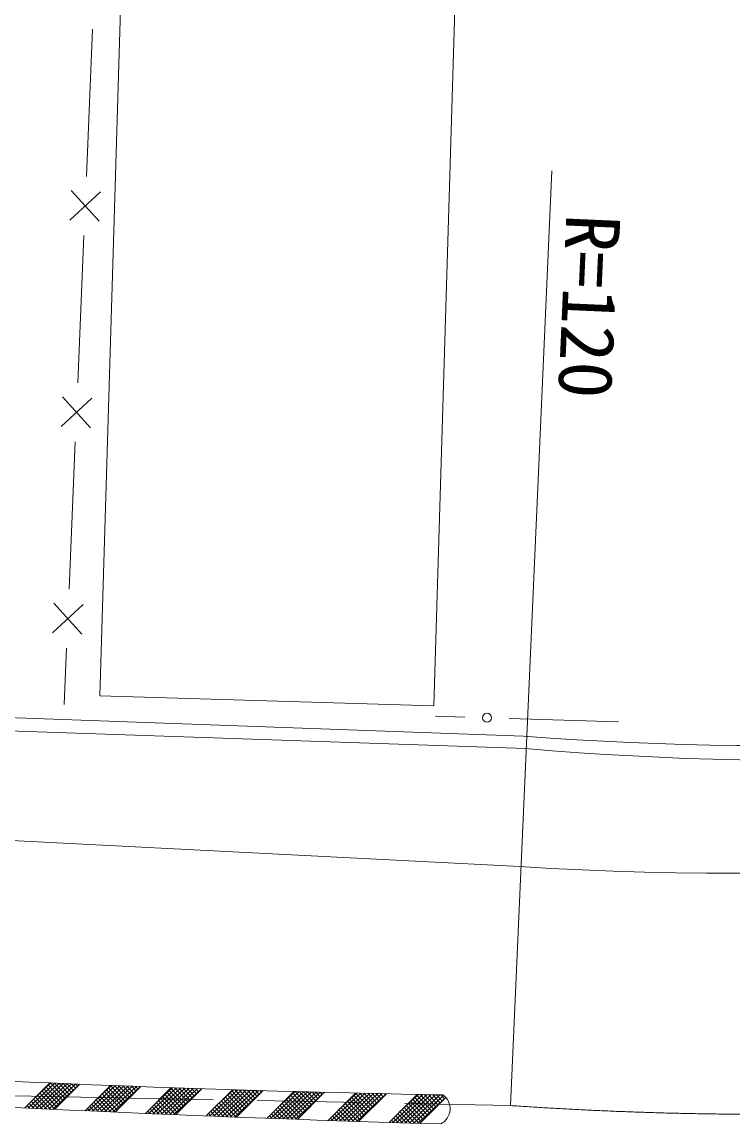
# Model space of a CAD drawing. Units: millimetres, scale not verified. Extents: x 40000 to 680000, y 20000 to 380000.
# Drawn here: x 313484 to 337569, y 280531 to 317878 of the extents above; entities that cross this region are included whole.
import ezdxf
from ezdxf.enums import TextEntityAlignment as Align

# ---------------------------------------------------------------- set-up
doc = ezdxf.new("R2010")
doc.units = ezdxf.units.MM
doc.header["$LTSCALE"] = 1000
doc.linetypes.add('CHAIN', pattern=[18.5, 12, -1.5, 3.5, -1.5])
for name, color, linetype, lineweight in [('M-BGD', 7, 'Continuous', 13), ('M-BMK', 2, 'CHAIN', 13), ('M-BMK-SRVR', 3, 'Continuous', 13), ('M-STR-STRC', 7, 'Continuous', 13), ('M-STR-STRD', 7, 'Continuous', 13)]:
    doc.layers.add(name, color=color, linetype=linetype, lineweight=lineweight)
doc.styles.add('ＭＳ ゴシック', font='')
doc.styles.get('ＭＳ ゴシック').set_extended_font_data('MS Gothic')

msp = doc.modelspace()

# ---------------------------------------------------------------- linework, layer by layer
at = {"layer": 'M-BGD'}
for p, q in [((316912, 321453), (316118, 295042)), ((327431, 294701), (328225, 321113)), ((315874, 317639), (315664, 312643)), ((316143, 312123), (315102, 311165)), ((316101, 311124), (315144, 312164)), ((315581, 310645), (315371, 305649)), ((315850, 305129), (314809, 304172)), ((315808, 304130), (314851, 305171)), ((315287, 303651), (315078, 298655)), ((315557, 298135), (314516, 297178)), ((315515, 297136), (314558, 298177)), ((314994, 296657), (314914, 294753)), ((302744, 294682), (330475, 293674)), ((316118, 295042), (327431, 294701)), ((327488, 294355), (328488, 294323)), ((302448, 294214), (330543, 293253)), ((329987, 294275), (333694, 294155)), ((302676, 290673), (330351, 289255))]:
    msp.add_line(p, q, dxfattribs=at)
msp.add_circle((329237, 294299), 150, dxfattribs=at)
for centre, radius, start, end in [((337680, 407987), 118958, 266.46811, 298.82607), ((339002, 406148), 112796, 265.66471, 294.96311), ((339921, 402384), 109533, 265.08826, 295.33997)]:
    msp.add_arc(centre, radius, start, end, dxfattribs=at)
at = {"layer": 'M-BMK'}
msp.add_line((270964, 282312), (330034, 281154), dxfattribs=at)
msp.add_arc((338578, 404294), 123435, 266.03115, 299.31503, dxfattribs=at)
at = {"layer": 'M-BMK-SRVR'}
msp.add_line((330034, 281154), (331438, 312833), dxfattribs=at)
at = {"layer": 'M-STR-STRC'}
for p, q in [((313689, 281070), (314596, 281914)), ((313829, 281063), (314736, 281908)), ((313917, 281418), (314456, 281920)), ((313969, 281057), (314877, 281902)), ((314108, 281050), (315017, 281896)), ((314666, 281097), (314150, 281652)), ((314737, 281168), (314221, 281722)), ((314248, 281043), (315158, 281890)), ((314807, 281239), (314292, 281793)), ((314878, 281310), (314362, 281864)), ((314388, 281037), (315298, 281885)), ((314949, 281380), (314447, 281920)), ((314527, 281030), (315439, 281879)), ((315020, 281451), (314589, 281914)), ((315090, 281522), (314731, 281908)), ((315161, 281593), (314873, 281902)), ((315232, 281663), (315015, 281896)), ((315303, 281734), (315157, 281890)), ((315373, 281805), (315299, 281884)), ((315734, 280974), (316654, 281831)), ((315874, 280968), (316795, 281825)), ((315961, 281322), (316513, 281836)), ((316014, 280962), (316936, 281820)), ((316154, 280955), (317077, 281814)), ((316781, 281072), (316265, 281626)), ((316294, 280949), (317218, 281809)), ((316852, 281143), (316336, 281697)), ((316922, 281214), (316407, 281768)), ((316434, 280943), (317359, 281804)), ((316993, 281284), (316478, 281837)), ((316574, 280937), (317500, 281799)), ((317064, 281355), (316620, 281832)), ((317135, 281426), (316762, 281826)), ((317205, 281497), (316904, 281821)), ((317276, 281567), (317045, 281816)), ((317347, 281638), (317187, 281810)), ((317418, 281709), (317328, 281805)), ((317488, 281780), (317470, 281800)), ((317784, 280884), (318720, 281755)), ((317924, 280878), (318861, 281750)), ((318011, 281232), (318578, 281760)), ((318065, 280872), (319003, 281745)), ((318205, 280866), (319144, 281740)), ((318346, 280860), (319286, 281735)), ((318901, 281052), (318386, 281607)), ((318972, 281123), (318456, 281677)), ((318486, 280855), (319428, 281731)), ((319043, 281194), (318527, 281748)), ((318627, 280849), (319569, 281726)), ((319114, 281264), (318655, 281757)), ((319184, 281335), (318796, 281752)), ((319255, 281406), (318938, 281747)), ((319326, 281477), (319079, 281742)), ((319397, 281548), (319220, 281738)), ((319467, 281618), (319361, 281733)), ((319538, 281689), (319502, 281728)), ((319840, 280800), (320793, 281687)), ((319981, 280794), (320935, 281682)), ((320066, 281147), (320651, 281691)), ((320121, 280788), (321077, 281678)), ((320262, 280783), (321220, 281674)), ((320403, 280777), (321362, 281670)), ((320544, 280772), (321504, 281665)), ((321098, 281109), (320582, 281663)), ((320685, 280766), (321646, 281661)), ((321169, 281180), (320694, 281690)), ((321240, 281250), (320835, 281686)), ((321311, 281321), (320975, 281681)), ((321381, 281392), (321116, 281677)), ((321452, 281463), (321256, 281673)), ((321523, 281533), (321397, 281669)), ((321594, 281604), (321537, 281664)), ((321901, 280721), (322875, 281627)), ((322042, 280715), (323018, 281623)), ((322127, 281067), (322732, 281631)), ((322184, 280710), (323160, 281619)), ((322325, 280705), (323303, 281615)), ((322466, 280700), (323446, 281612)), ((322607, 280695), (323589, 281608)), ((323230, 281100), (322737, 281630)), ((322749, 280690), (323732, 281604)), ((323301, 281171), (322877, 281627)), ((323372, 281242), (323017, 281623)), ((323442, 281313), (323157, 281619)), ((323513, 281383), (323297, 281616)), ((323584, 281454), (323437, 281612)), ((323655, 281525), (323577, 281608)), ((323725, 281596), (323717, 281605)), ((313880, 281061), (313726, 281227)), ((314023, 281054), (313796, 281298)), ((314166, 281047), (313867, 281369)), ((314309, 281041), (313938, 281439)), ((314452, 281034), (314009, 281510)), ((314595, 281027), (314079, 281581)), ((316209, 280953), (315911, 281273)), ((316351, 280947), (315982, 281343)), ((316494, 280940), (316053, 281414)), ((316636, 280934), (316123, 281485)), ((316710, 281001), (316194, 281556)), ((318399, 280858), (318032, 281253)), ((318541, 280852), (318103, 281323)), ((318683, 280846), (318173, 281394)), ((318760, 280911), (318244, 281465)), ((318831, 280981), (318315, 281536)), ((320594, 280770), (320158, 281239)), ((320736, 280764), (320229, 281309)), ((320815, 280826), (320299, 281380)), ((320886, 280897), (320370, 281451)), ((320957, 280967), (320441, 281522)), ((321028, 281038), (320512, 281592)), ((322794, 280688), (322290, 281230)), ((322876, 280746), (322360, 281301)), ((322947, 280817), (322431, 281372)), ((323018, 280888), (322502, 281442)), ((323089, 280959), (322573, 281513)), ((323159, 281029), (322643, 281584)), ((323968, 280647), (324965, 281575)), ((324110, 280643), (325108, 281571)), ((324194, 280994), (324821, 281578)), ((324252, 280638), (325251, 281568)), ((324393, 280633), (325394, 281565)), ((324943, 280673), (324427, 281227)), ((325014, 280744), (324498, 281298)), ((324535, 280628), (325538, 281562)), ((325085, 280814), (324569, 281369)), ((325155, 280885), (324639, 281439)), ((324677, 280624), (325681, 281559)), ((325226, 280956), (324710, 281510)), ((325297, 281027), (324783, 281579)), ((324818, 280619), (325825, 281555)), ((325368, 281097), (324923, 281575)), ((325438, 281168), (325062, 281572)), ((325509, 281239), (325202, 281569)), ((325580, 281310), (325341, 281566)), ((325651, 281380), (325481, 281563)), ((325721, 281451), (325620, 281560)), ((325792, 281522), (325760, 281557)), ((326041, 280580), (327063, 281530)), ((326183, 280575), (327206, 281528)), ((326266, 280926), (326919, 281533)), ((326325, 280571), (327350, 281525)), ((326467, 280567), (327494, 281522)), ((327086, 280676), (326570, 281230)), ((326609, 280562), (327638, 281520)), ((327157, 280747), (326641, 281301)), ((327228, 280817), (326712, 281372)), ((326752, 280558), (327763, 281500)), ((327299, 280888), (326783, 281442)), ((327369, 280959), (326853, 281513)), ((326894, 280554), (327837, 281431)), ((327440, 281030), (326972, 281532)), ((327511, 281100), (327112, 281529)), ((327582, 281171), (327251, 281527)), ((327652, 281242), (327390, 281524)), ((327723, 281313), (327529, 281522)), ((327794, 281383), (327668, 281519)), ((313594, 281075), (313584, 281086)), ((313737, 281068), (313655, 281156)), ((315638, 280979), (315628, 280990)), ((315781, 280972), (315699, 281060)), ((315923, 280966), (315770, 281131)), ((316066, 280959), (315840, 281202)), ((317688, 280888), (317678, 280899)), ((317830, 280882), (317749, 280970)), ((317972, 280876), (317819, 281040)), ((318115, 280870), (317890, 281111)), ((318257, 280864), (317961, 281182)), ((319885, 280798), (319804, 280885)), ((320027, 280792), (319875, 280956)), ((320169, 280787), (319946, 281026)), ((320311, 280781), (320016, 281097)), ((320452, 280775), (320087, 281168)), ((322087, 280714), (321936, 280876)), ((322229, 280709), (322007, 280947)), ((322370, 280703), (322077, 281018)), ((322511, 280698), (322148, 281089)), ((322653, 280693), (322219, 281159)), ((324294, 280636), (324073, 280873)), ((324435, 280632), (324144, 280944)), ((324576, 280627), (324215, 281015)), ((324717, 280622), (324286, 281086)), ((324858, 280618), (324356, 281156)), ((326506, 280565), (326217, 280876)), ((326647, 280561), (326287, 280947)), ((326787, 280557), (326358, 281018)), ((326928, 280553), (326429, 281089)), ((327016, 280605), (326500, 281159)), ((319743, 280803), (319733, 280814)), ((321804, 280724), (321794, 280735)), ((321946, 280719), (321865, 280805)), ((323871, 280651), (323861, 280661)), ((324012, 280646), (323932, 280732)), ((324153, 280641), (324003, 280803)), ((325943, 280583), (325934, 280593)), ((326084, 280578), (326004, 280664)), ((326225, 280574), (326075, 280735)), ((326365, 280570), (326146, 280806))]:
    msp.add_line(p, q, dxfattribs=at)
at = {"layer": 'M-STR-STRD'}
for p, q in [((314420, 281921), (313574, 281076)), ((315447, 281878), (314596, 281027)), ((316476, 281837), (315618, 280980)), ((317507, 281798), (316643, 280934)), ((318540, 281761), (317668, 280889)), ((319575, 281726), (318695, 280846)), ((320612, 281692), (319724, 280804)), ((321651, 281661), (320753, 280764)), ((322691, 281632), (321785, 280725)), ((323734, 281604), (322817, 280687)), ((324779, 281579), (323851, 280651)), ((325826, 281555), (324887, 280617)), ((326874, 281534), (325924, 280583)), ((327839, 281429), (326962, 280552))]:
    msp.add_line(p, q, dxfattribs=at)
for centre, radius, start, end in [((337261, 815833), 534400, 266.57632, 268.97899), ((348497, 1001943), 721713, 266.57089, 268.34615), ((327409, 281046), 576, 296.7305, 55.0553)]:
    msp.add_arc(centre, radius, start, end, dxfattribs=at)

# ---------------------------------------------------------------- texts
at = {"layer": 'M-BMK-SRVR', "style": 'ＭＳ ゴシック'}
msp.add_text('R=120', height=1833, rotation=267.462, dxfattribs=at).set_placement((331376, 311417), align=Align.BOTTOM_LEFT)

doc.saveas('drawing.dxf')
